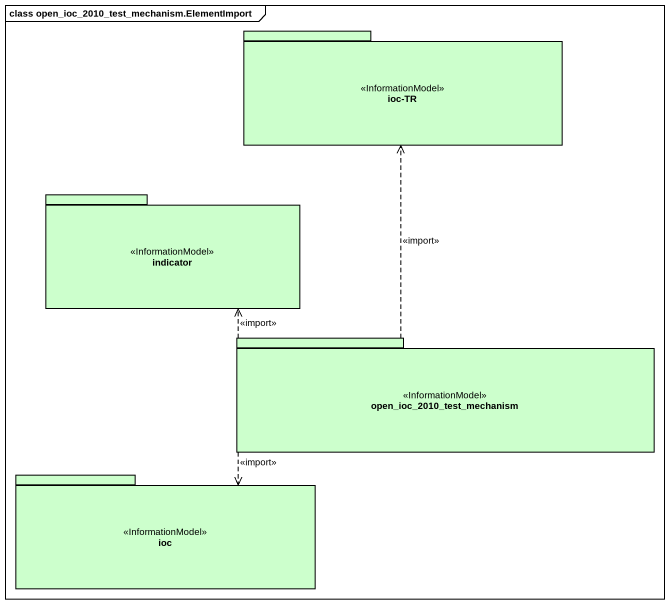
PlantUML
@startuml
mainframe class open_ioc_2010_test_mechanism.ElementImport
package "ioc-TR" as ioc_TR <<InformationModel>> #CCFFCC {
}
package indicator <<InformationModel>> #CCFFCC {
}
package open_ioc_2010_test_mechanism <<InformationModel>> #CCFFCC {
}
package ioc <<InformationModel>> #CCFFCC {
}
open_ioc_2010_test_mechanism .up.> ioc_TR : <<import>>
open_ioc_2010_test_mechanism .left.> indicator : <<import>>
open_ioc_2010_test_mechanism .left.> ioc : <<import>>
@enduml
